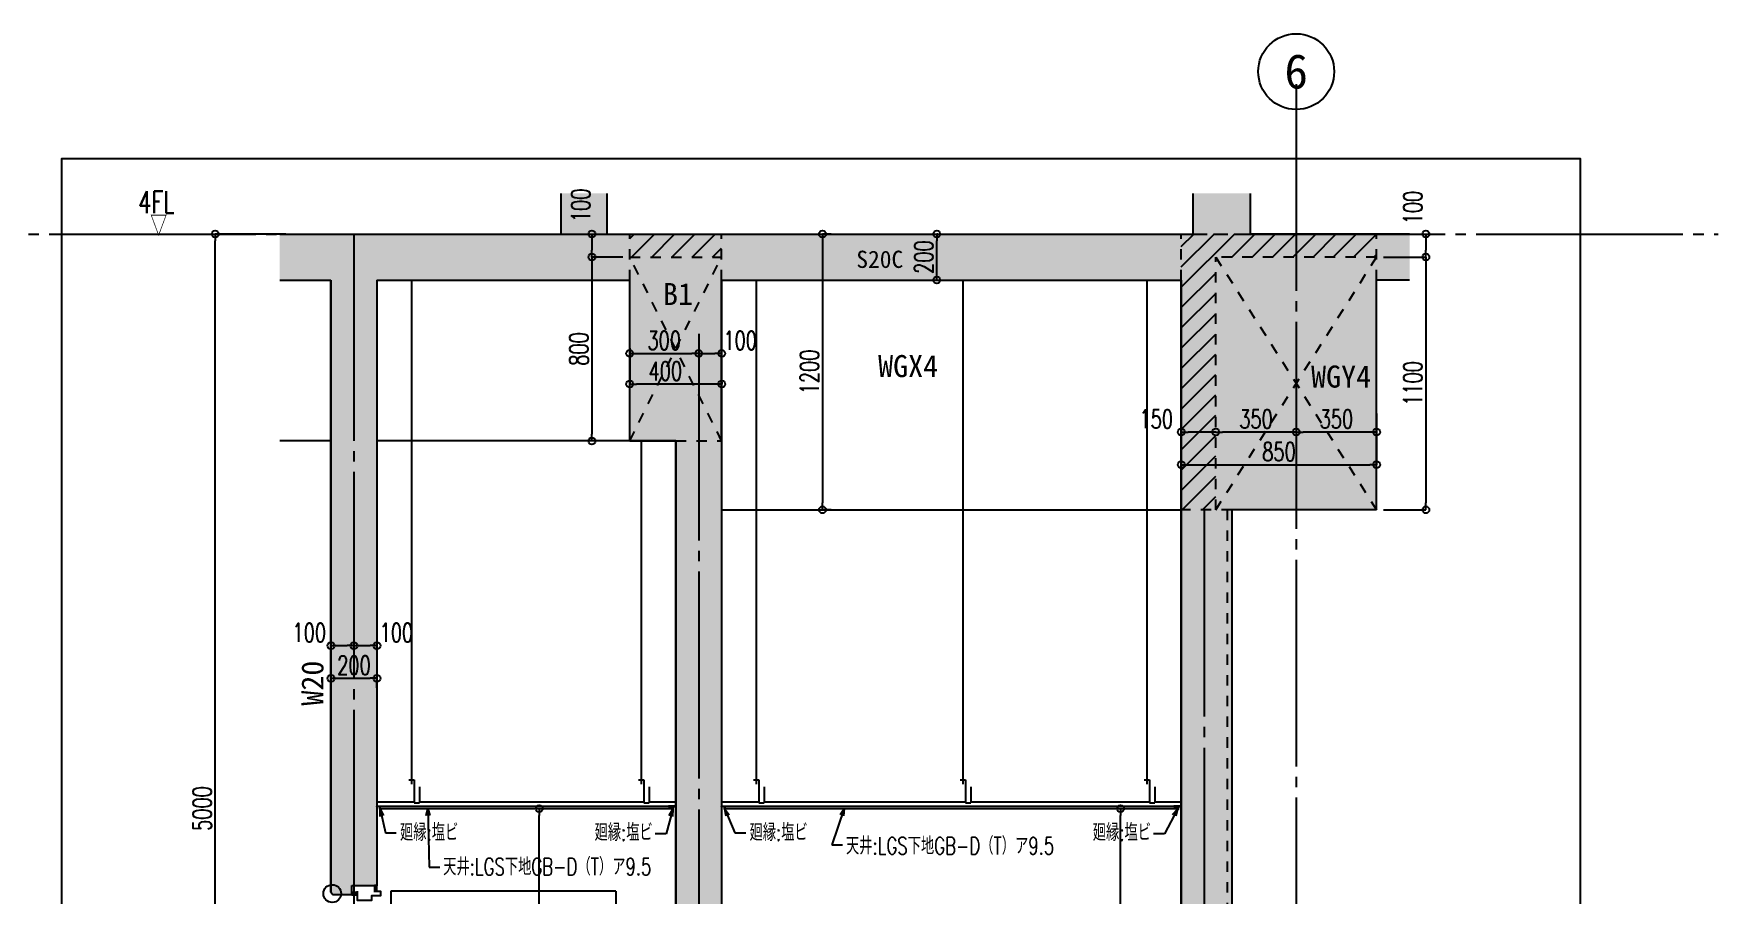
# Model space of a CAD drawing. Extents: x -229451 to 47804, y -161247 to 19812.
# Drawn here: x 36318 to 43649, y 11775 to 15524 of the extents above; entities that cross this region are included whole.
import ezdxf
from ezdxf.enums import TextEntityAlignment as Align

# ---------------------------------------------------------------- set-up
doc = ezdxf.new("R2010")
doc.units = 0
doc.header["$LTSCALE"] = 450
doc.linetypes.add('CENTER2', pattern=[2.3, 2, -0.1, 0.1, -0.1])
doc.linetypes.add('HIDDEN3', pattern=[0.2, 0.1, -0.1])
doc.layers.get('0').update_dxf_attribs({"linetype": 'CONTINUOUS'})
doc.layers.get('DEFPOINTS').update_dxf_attribs({"linetype": 'CONTINUOUS'})
doc.layers.add('E0_図面枠B_OFF', color=255, linetype='CONTINUOUS', plot=False)
for name, color, linetype in [('E1_文字A', 3, 'CONTINUOUS'), ('E6_面取り記号', 4, 'CONTINUOUS'), ('G1_ハッチング', 251, 'CONTINUOUS'), ('G2_ハッチング', 243, 'CONTINUOUS'), ('H寸法', 3, 'CONTINUOUS'), ('IA_通芯', 12, 'CENTER2'), ('IB_壁芯', 2, 'CENTER2'), ('IC1_寸法', 3, 'CONTINUOUS'), ('ID1_躯体', 7, 'CONTINUOUS'), ('ID2_構造体', 8, 'HIDDEN3'), ('ID7_打放し表示', 231, 'UTILDN'), ('JA2_梁記号', 4, 'CONTINUOUS'), ('JA3_ｽﾗﾌﾞ記号', 4, 'CONTINUOUS'), ('JA4_壁記号', 4, 'CONTINUOUS'), ('JB1_仕上線A', 130, 'CONTINUOUS'), ('JB1_仕上線B_細線', 51, 'CONTINUOUS'), ('JB2_LGS', 31, 'CONTINUOUS'), ('JJ2_建具枠', 3, 'CONTINUOUS'), ('JZ_雑', 1, 'CONTINUOUS'), ('KA1_躯体見下線', 113, 'CONTINUOUS')]:
    doc.layers.add(name, color=color, linetype=linetype)
doc.styles.add('toda-A (0.7)', font='romans.shx', dxfattribs={"width": 0.7, "bigfont": 'extfont.shx'})
doc.styles.add('toda-G', font='')
doc.styles.get('toda-G').set_extended_font_data('MS Gothic')
doc.linetypes.add('UTILDN', pattern='A,5e-13,[130,ltypeshp.shx,S=0.45,R=0,X=0,Y=-0.45],0,-3', length=3)
doc.dimstyles.new('toda 1：30', dxfattribs={"dimscale": 30, "dimtxt": 2.7, "dimasz": 1, "dimexe": 0, "dimexo": 1, "dimgap": 0, "dimtad": 0, "dimdec": 3, "dimzin": 12, "dimdsep": 46, "dimtxsty": 'toda-A (0.7)', "dimblk": 'ORIGIN', "dimcen": 2.5, "dimclrd": 256, "dimclre": 256, "dimclrt": 7, "dimadec": 0, "dimazin": 0, "dimtfac": 1, "dimtdec": 3, "dimtix": 1, "dimtmove": 2, "dimatfit": 3, "dimldrblk": 'ORIGIN', "dimfxl": 0, "dimtvp": 0.7, "dimtolj": 1, "dimtzin": 0, "dimarcsym": 0})

# ---------------------------------------------------------------- blocks, each defined once
blk = doc.blocks.new('_Origin')
at = {"color": 0, "linetype": 'ByBlock', "lineweight": -2}
blk.add_line((0, 0), (-1, 0), dxfattribs=at)
blk.add_circle((0, 0), 0.5, dxfattribs=at)
blk = doc.blocks.new('*D345')
at = {"layer": 'DEFPOINTS', "color": 0, "transparency": 16777216}
for p in [(40903.7, 12152.2), (41047.8, 12152.2), (40903.7, 9652.2)]:
    blk.add_point(p, dxfattribs=at)
at = {"layer": 'IC1_寸法', "linetype": 'CENTER2', "lineweight": -2, "transparency": 16777216}
for p, q in [((40933.7, 12152.2), (41047.8, 12152.2)), ((40933.7, 9652.2), (41047.8, 9652.2))]:
    blk.add_line(p, q, dxfattribs=at)
at = {"layer": 'IC1_寸法', "lineweight": -2, "transparency": 16777216}
blk.add_line((41047.8, 9682.2), (41047.8, 12122.2), dxfattribs=at)
at = {"layer": 'IC1_寸法', "lineweight": -2, "transparency": 16777216, "xscale": 30, "yscale": 30, "zscale": 30}
for p, rotation in [((41047.8, 12152.2), 90), ((41047.8, 9652.2), 270)]:
    blk.add_blockref('_Origin', p, dxfattribs=dict(at, rotation=rotation))
at = {"layer": 'IC1_寸法', "color": 7, "transparency": 16777216, "insert": (40991.1, 11063.6), "char_height": 81, "attachment_point": 5, "rotation": 90, "style": 'toda-A (0.7)'}
blk.add_mtext('\\A1;CH2500', dxfattribs=at)
blk = doc.blocks.new('*D346')
at = {"layer": 'DEFPOINTS', "color": 0, "transparency": 16777216}
for p in [(37108.3, 14652.2), (37445.5, 14652.2), (37196, 9652.2)]:
    blk.add_point(p, dxfattribs=at)
at = {"layer": 'H寸法', "linetype": 'CENTER2', "lineweight": -2, "transparency": 16777216}
for p, q in [((37415.5, 14652.2), (37108.3, 14652.2)), ((37166, 9652.2), (37108.3, 9652.2))]:
    blk.add_line(p, q, dxfattribs=at)
at = {"layer": 'H寸法', "lineweight": -2, "transparency": 16777216}
blk.add_line((37108.3, 9682.2), (37108.3, 14622.2), dxfattribs=at)
at = {"layer": 'H寸法', "lineweight": -2, "transparency": 16777216, "xscale": 30, "yscale": 30, "zscale": 30}
for p, rotation in [((37108.3, 14652.2), 90), ((37108.3, 9652.2), 270)]:
    blk.add_blockref('_Origin', p, dxfattribs=dict(at, rotation=rotation))
at = {"layer": 'H寸法', "color": 7, "transparency": 16777216, "insert": (37051.6, 12152.2), "char_height": 81, "attachment_point": 5, "rotation": 90, "style": 'toda-A (0.7)'}
blk.add_mtext('\\A1;5000', dxfattribs=at)
blk = doc.blocks.new('*D347')
at = {"layer": 'DEFPOINTS', "color": 0, "transparency": 16777216}
for p in [(39818.8, 14652.2), (39750.9, 13452.2), (39818.8, 13452.2)]:
    blk.add_point(p, dxfattribs=at)
at = {"layer": 'H寸法', "linetype": 'CENTER2', "lineweight": -2, "transparency": 16777216}
for p, q in [((39788.8, 14652.2), (39750.9, 14652.2)), ((39788.8, 13452.2), (39750.9, 13452.2))]:
    blk.add_line(p, q, dxfattribs=at)
at = {"layer": 'H寸法', "lineweight": -2, "transparency": 16777216}
blk.add_line((39750.9, 14622.2), (39750.9, 13482.2), dxfattribs=at)
at = {"layer": 'H寸法', "lineweight": -2, "transparency": 16777216, "xscale": 30, "yscale": 30, "zscale": 30}
for p, rotation in [((39750.9, 14652.2), 90), ((39750.9, 13452.2), 270)]:
    blk.add_blockref('_Origin', p, dxfattribs=dict(at, rotation=rotation))
at = {"layer": 'H寸法', "color": 7, "transparency": 16777216, "insert": (39694.2, 14052.2), "char_height": 81, "attachment_point": 5, "rotation": 90, "style": 'toda-A (0.7)'}
blk.add_mtext('\\A1;1200', dxfattribs=at)
blk = doc.blocks.new('*D348')
at = {"layer": 'DEFPOINTS', "color": 0, "transparency": 16777216}
for p in [(41812.2, 13900.8), (41462.2, 13822), (41462.2, 13790.8)]:
    blk.add_point(p, dxfattribs=at)
at = {"layer": 'H寸法', "linetype": 'CENTER2', "lineweight": -2, "transparency": 16777216}
for p, q in [((41812.2, 13870.8), (41812.2, 13790.8)), ((41462.2, 13792), (41462.2, 13790.8))]:
    blk.add_line(p, q, dxfattribs=at)
at = {"layer": 'H寸法', "lineweight": -2, "transparency": 16777216}
blk.add_line((41782.2, 13790.8), (41492.2, 13790.8), dxfattribs=at)
at = {"layer": 'H寸法', "lineweight": -2, "transparency": 16777216, "xscale": 30, "yscale": 30, "zscale": 30, "rotation": 180}
blk.add_blockref('_Origin', (41462.2, 13790.8), dxfattribs=at)
at = {"layer": 'H寸法', "lineweight": -2, "transparency": 16777216, "xscale": 30, "yscale": 30, "zscale": 30}
blk.add_blockref('_Origin', (41812.2, 13790.8), dxfattribs=at)
at = {"layer": 'H寸法', "color": 7, "transparency": 16777216, "insert": (41637.2, 13847.5), "char_height": 81, "attachment_point": 5, "style": 'toda-A (0.7)'}
blk.add_mtext('\\A1;350', dxfattribs=at)
blk = doc.blocks.new('*D349')
at = {"layer": 'DEFPOINTS', "color": 0, "transparency": 16777216}
for p in [(41812.2, 13900.8), (42162.2, 13900.8), (41812.2, 13790.8)]:
    blk.add_point(p, dxfattribs=at)
at = {"layer": 'H寸法', "linetype": 'CENTER2', "lineweight": -2, "transparency": 16777216}
for p, q in [((41812.2, 13870.8), (41812.2, 13790.8)), ((42162.2, 13870.8), (42162.2, 13790.8))]:
    blk.add_line(p, q, dxfattribs=at)
at = {"layer": 'H寸法', "lineweight": -2, "transparency": 16777216}
blk.add_line((42132.2, 13790.8), (41842.2, 13790.8), dxfattribs=at)
at = {"layer": 'H寸法', "lineweight": -2, "transparency": 16777216, "xscale": 30, "yscale": 30, "zscale": 30, "rotation": 180}
blk.add_blockref('_Origin', (41812.2, 13790.8), dxfattribs=at)
at = {"layer": 'H寸法', "lineweight": -2, "transparency": 16777216, "xscale": 30, "yscale": 30, "zscale": 30}
blk.add_blockref('_Origin', (42162.2, 13790.8), dxfattribs=at)
at = {"layer": 'H寸法', "color": 7, "transparency": 16777216, "insert": (41987.2, 13847.5), "char_height": 81, "attachment_point": 5, "style": 'toda-A (0.7)'}
blk.add_mtext('\\A1;350', dxfattribs=at)
blk = doc.blocks.new('*D350')
at = {"layer": 'DEFPOINTS', "color": 0, "transparency": 16777216}
for p in [(42162.2, 13900.8), (41312.2, 13737.2), (42162.2, 13648.7)]:
    blk.add_point(p, dxfattribs=at)
at = {"layer": 'H寸法', "linetype": 'CENTER2', "lineweight": -2, "transparency": 16777216}
for p, q in [((42162.2, 13870.8), (42162.2, 13648.7)), ((41312.2, 13707.2), (41312.2, 13648.7))]:
    blk.add_line(p, q, dxfattribs=at)
at = {"layer": 'H寸法', "lineweight": -2, "transparency": 16777216}
blk.add_line((41342.2, 13648.7), (42132.2, 13648.7), dxfattribs=at)
at = {"layer": 'H寸法', "lineweight": -2, "transparency": 16777216, "xscale": 30, "yscale": 30, "zscale": 30, "rotation": 180}
blk.add_blockref('_Origin', (41312.2, 13648.7), dxfattribs=at)
at = {"layer": 'H寸法', "lineweight": -2, "transparency": 16777216, "xscale": 30, "yscale": 30, "zscale": 30}
blk.add_blockref('_Origin', (42162.2, 13648.7), dxfattribs=at)
at = {"layer": 'H寸法', "color": 7, "transparency": 16777216, "insert": (41737.2, 13705.4), "char_height": 81, "attachment_point": 5, "style": 'toda-A (0.7)'}
blk.add_mtext('\\A1;850', dxfattribs=at)
blk = doc.blocks.new('*D351')
at = {"layer": 'DEFPOINTS', "color": 0, "transparency": 16777216}
for p in [(42305.4, 14652.2), (42162.2, 14552.2), (42376.5, 14552.2)]:
    blk.add_point(p, dxfattribs=at)
at = {"layer": 'H寸法', "linetype": 'CENTER2', "lineweight": -2, "transparency": 16777216}
for p, q in [((42335.4, 14652.2), (42376.5, 14652.2)), ((42192.2, 14552.2), (42376.5, 14552.2))]:
    blk.add_line(p, q, dxfattribs=at)
at = {"layer": 'H寸法', "lineweight": -2, "transparency": 16777216}
blk.add_line((42376.5, 14622.2), (42376.5, 14582.2), dxfattribs=at)
at = {"layer": 'H寸法', "lineweight": -2, "transparency": 16777216, "xscale": 30, "yscale": 30, "zscale": 30}
for p, rotation in [((42376.5, 14652.2), 90), ((42376.5, 14552.2), 270)]:
    blk.add_blockref('_Origin', p, dxfattribs=dict(at, rotation=rotation))
at = {"layer": 'H寸法', "color": 7, "transparency": 16777216, "insert": (42319.8, 14767.8), "char_height": 81, "attachment_point": 5, "rotation": 90, "style": 'toda-A (0.7)'}
blk.add_mtext('\\A1;100', dxfattribs=at)
blk = doc.blocks.new('*D352')
at = {"layer": 'DEFPOINTS', "color": 0, "transparency": 16777216}
for p in [(42162.2, 14552.2), (42162.2, 13452.2), (42376.5, 13452.2)]:
    blk.add_point(p, dxfattribs=at)
at = {"layer": 'H寸法', "linetype": 'CENTER2', "lineweight": -2, "transparency": 16777216}
for p, q in [((42192.2, 14552.2), (42376.5, 14552.2)), ((42192.2, 13452.2), (42376.5, 13452.2))]:
    blk.add_line(p, q, dxfattribs=at)
at = {"layer": 'H寸法', "lineweight": -2, "transparency": 16777216}
blk.add_line((42376.5, 14522.2), (42376.5, 13482.2), dxfattribs=at)
at = {"layer": 'H寸法', "lineweight": -2, "transparency": 16777216, "xscale": 30, "yscale": 30, "zscale": 30}
for p, rotation in [((42376.5, 14552.2), 90), ((42376.5, 13452.2), 270)]:
    blk.add_blockref('_Origin', p, dxfattribs=dict(at, rotation=rotation))
at = {"layer": 'H寸法', "color": 7, "transparency": 16777216, "insert": (42319.8, 14002.2), "char_height": 81, "attachment_point": 5, "rotation": 90, "style": 'toda-A (0.7)'}
blk.add_mtext('\\A1;1100', dxfattribs=at)
blk = doc.blocks.new('*D353')
at = {"layer": 'DEFPOINTS', "color": 0, "transparency": 16777216}
for p in [(38912.2, 14164.5), (39312.2, 14038), (38912.2, 13999.4)]:
    blk.add_point(p, dxfattribs=at)
at = {"layer": 'H寸法', "linetype": 'CENTER2', "lineweight": -2, "transparency": 16777216}
for p, q in [((38912.2, 14134.5), (38912.2, 13999.4)), ((39312.2, 14008), (39312.2, 13999.4))]:
    blk.add_line(p, q, dxfattribs=at)
at = {"layer": 'H寸法', "lineweight": -2, "transparency": 16777216}
blk.add_line((39282.2, 13999.4), (38942.2, 13999.4), dxfattribs=at)
at = {"layer": 'H寸法', "lineweight": -2, "transparency": 16777216, "xscale": 30, "yscale": 30, "zscale": 30, "rotation": 180}
blk.add_blockref('_Origin', (38912.2, 13999.4), dxfattribs=at)
at = {"layer": 'H寸法', "lineweight": -2, "transparency": 16777216, "xscale": 30, "yscale": 30, "zscale": 30}
blk.add_blockref('_Origin', (39312.2, 13999.4), dxfattribs=at)
at = {"layer": 'H寸法', "color": 7, "transparency": 16777216, "insert": (39067, 14056.1), "char_height": 81, "attachment_point": 5, "style": 'toda-A (0.7)'}
blk.add_mtext('\\A1;400', dxfattribs=at)
blk = doc.blocks.new('*D354')
at = {"layer": 'DEFPOINTS', "color": 0, "transparency": 16777216}
for p in [(38773.8, 14652.2), (38747.8, 14552.2), (38912.2, 14552.2)]:
    blk.add_point(p, dxfattribs=at)
at = {"layer": 'H寸法', "linetype": 'CENTER2', "lineweight": -2, "transparency": 16777216}
for p, q in [((38743.8, 14652.2), (38747.8, 14652.2)), ((38882.2, 14552.2), (38747.8, 14552.2))]:
    blk.add_line(p, q, dxfattribs=at)
at = {"layer": 'H寸法', "lineweight": -2, "transparency": 16777216}
blk.add_line((38747.8, 14622.2), (38747.8, 14582.2), dxfattribs=at)
at = {"layer": 'H寸法', "lineweight": -2, "transparency": 16777216, "xscale": 30, "yscale": 30, "zscale": 30}
for p, rotation in [((38747.8, 14652.2), 90), ((38747.8, 14552.2), 270)]:
    blk.add_blockref('_Origin', p, dxfattribs=dict(at, rotation=rotation))
at = {"layer": 'H寸法', "color": 7, "transparency": 16777216, "insert": (38698.8, 14777.2), "char_height": 81, "attachment_point": 5, "rotation": 90, "style": 'toda-A (0.7)'}
blk.add_mtext('\\A1;100', dxfattribs=at)
blk = doc.blocks.new('*D355')
at = {"layer": 'DEFPOINTS', "color": 0, "transparency": 16777216}
for p in [(38912.2, 14552.2), (38747.8, 13752.2), (38912.2, 13752.2)]:
    blk.add_point(p, dxfattribs=at)
at = {"layer": 'H寸法', "linetype": 'CENTER2', "lineweight": -2, "transparency": 16777216}
for p, q in [((38882.2, 14552.2), (38747.8, 14552.2)), ((38882.2, 13752.2), (38747.8, 13752.2))]:
    blk.add_line(p, q, dxfattribs=at)
at = {"layer": 'H寸法', "lineweight": -2, "transparency": 16777216}
blk.add_line((38747.8, 14522.2), (38747.8, 13782.2), dxfattribs=at)
at = {"layer": 'H寸法', "lineweight": -2, "transparency": 16777216, "xscale": 30, "yscale": 30, "zscale": 30}
for p, rotation in [((38747.8, 14552.2), 90), ((38747.8, 13752.2), 270)]:
    blk.add_blockref('_Origin', p, dxfattribs=dict(at, rotation=rotation))
at = {"layer": 'H寸法', "color": 7, "transparency": 16777216, "insert": (38691.1, 14152.2), "char_height": 81, "attachment_point": 5, "rotation": 90, "style": 'toda-A (0.7)'}
blk.add_mtext('\\A1;800', dxfattribs=at)
blk = doc.blocks.new('*D356')
at = {"layer": 'DEFPOINTS', "color": 0, "transparency": 16777216}
for p in [(37812.2, 12719), (37612.2, 12647.2), (37812.2, 12647.2)]:
    blk.add_point(p, dxfattribs=at)
at = {"layer": 'H寸法', "linetype": 'CENTER2', "lineweight": -2, "transparency": 16777216}
for p, q in [((37612.2, 12677.2), (37612.2, 12719)), ((37812.2, 12677.2), (37812.2, 12719))]:
    blk.add_line(p, q, dxfattribs=at)
at = {"layer": 'H寸法', "lineweight": -2, "transparency": 16777216}
blk.add_line((37642.2, 12719), (37782.2, 12719), dxfattribs=at)
at = {"layer": 'H寸法', "lineweight": -2, "transparency": 16777216, "xscale": 30, "yscale": 30, "zscale": 30, "rotation": 180}
blk.add_blockref('_Origin', (37612.2, 12719), dxfattribs=at)
at = {"layer": 'H寸法', "lineweight": -2, "transparency": 16777216, "xscale": 30, "yscale": 30, "zscale": 30}
blk.add_blockref('_Origin', (37812.2, 12719), dxfattribs=at)
at = {"layer": 'H寸法', "color": 7, "transparency": 16777216, "insert": (37712.2, 12775.7), "char_height": 81, "attachment_point": 5, "style": 'toda-A (0.7)'}
blk.add_mtext('\\A1;200', dxfattribs=at)
blk = doc.blocks.new('*D357')
at = {"layer": 'DEFPOINTS', "color": 0, "transparency": 16777216}
for p in [(37612.2, 12872.6), (37712.2, 12871), (37712.2, 12861.3)]:
    blk.add_point(p, dxfattribs=at)
at = {"layer": 'H寸法', "linetype": 'CENTER2', "lineweight": -2, "transparency": 16777216}
for p, q in [((37612.2, 12842.6), (37612.2, 12861.3)), ((37712.2, 12841), (37712.2, 12861.3))]:
    blk.add_line(p, q, dxfattribs=at)
at = {"layer": 'H寸法', "lineweight": -2, "transparency": 16777216}
blk.add_line((37642.2, 12861.3), (37682.2, 12861.3), dxfattribs=at)
at = {"layer": 'H寸法', "lineweight": -2, "transparency": 16777216, "xscale": 30, "yscale": 30, "zscale": 30, "rotation": 180}
blk.add_blockref('_Origin', (37612.2, 12861.3), dxfattribs=at)
at = {"layer": 'H寸法', "lineweight": -2, "transparency": 16777216, "xscale": 30, "yscale": 30, "zscale": 30}
blk.add_blockref('_Origin', (37712.2, 12861.3), dxfattribs=at)
at = {"layer": 'H寸法', "color": 7, "transparency": 16777216, "insert": (37517.6, 12918), "char_height": 81, "attachment_point": 5, "style": 'toda-A (0.7)'}
blk.add_mtext('\\A1;100', dxfattribs=at)
blk = doc.blocks.new('*D358')
at = {"layer": 'DEFPOINTS', "color": 0, "transparency": 16777216}
for p in [(37712.2, 12871), (37812.2, 12871), (37812.2, 12861.3)]:
    blk.add_point(p, dxfattribs=at)
at = {"layer": 'H寸法', "linetype": 'CENTER2', "lineweight": -2, "transparency": 16777216}
for p, q in [((37712.2, 12841), (37712.2, 12861.3)), ((37812.2, 12841), (37812.2, 12861.3))]:
    blk.add_line(p, q, dxfattribs=at)
at = {"layer": 'H寸法', "lineweight": -2, "transparency": 16777216}
blk.add_line((37742.2, 12861.3), (37782.2, 12861.3), dxfattribs=at)
at = {"layer": 'H寸法', "lineweight": -2, "transparency": 16777216, "xscale": 30, "yscale": 30, "zscale": 30, "rotation": 180}
blk.add_blockref('_Origin', (37712.2, 12861.3), dxfattribs=at)
at = {"layer": 'H寸法', "lineweight": -2, "transparency": 16777216, "xscale": 30, "yscale": 30, "zscale": 30}
blk.add_blockref('_Origin', (37812.2, 12861.3), dxfattribs=at)
at = {"layer": 'H寸法', "color": 7, "transparency": 16777216, "insert": (37896.6, 12918), "char_height": 81, "attachment_point": 5, "style": 'toda-A (0.7)'}
blk.add_mtext('\\A1;100', dxfattribs=at)
blk = doc.blocks.new('*D359')
at = {"layer": 'DEFPOINTS', "color": 0, "transparency": 16777216}
for p in [(40248.2, 14652.2), (40283, 14652.2), (40280.6, 14452.2)]:
    blk.add_point(p, dxfattribs=at)
at = {"layer": 'H寸法', "linetype": 'CENTER2', "lineweight": -2, "transparency": 16777216}
for p, q in [((40253, 14652.2), (40248.2, 14652.2)), ((40250.6, 14452.2), (40248.2, 14452.2))]:
    blk.add_line(p, q, dxfattribs=at)
at = {"layer": 'H寸法', "lineweight": -2, "transparency": 16777216}
blk.add_line((40248.2, 14482.2), (40248.2, 14622.2), dxfattribs=at)
at = {"layer": 'H寸法', "lineweight": -2, "transparency": 16777216, "xscale": 30, "yscale": 30, "zscale": 30}
for p, rotation in [((40248.2, 14652.2), 90), ((40248.2, 14452.2), 270)]:
    blk.add_blockref('_Origin', p, dxfattribs=dict(at, rotation=rotation))
at = {"layer": 'H寸法', "color": 7, "transparency": 16777216, "insert": (40191.5, 14552.2), "char_height": 81, "attachment_point": 5, "rotation": 90, "style": 'toda-A (0.7)'}
blk.add_mtext('\\A1;200', dxfattribs=at)
blk = doc.blocks.new('*D515')
at = {"layer": 'DEFPOINTS', "color": 0, "transparency": 16777216}
for p in [(41312.2, 13818.9), (41312.2, 13790.8), (41462.2, 13822)]:
    blk.add_point(p, dxfattribs=at)
at = {"layer": 'H寸法', "linetype": 'CENTER2', "lineweight": -2, "transparency": 16777216}
for p, q in [((41312.2, 13788.9), (41312.2, 13790.8)), ((41462.2, 13792), (41462.2, 13790.8))]:
    blk.add_line(p, q, dxfattribs=at)
at = {"layer": 'H寸法', "lineweight": -2, "transparency": 16777216}
blk.add_line((41432.2, 13790.8), (41342.2, 13790.8), dxfattribs=at)
at = {"layer": 'H寸法', "lineweight": -2, "transparency": 16777216, "xscale": 30, "yscale": 30, "zscale": 30, "rotation": 180}
blk.add_blockref('_Origin', (41312.2, 13790.8), dxfattribs=at)
at = {"layer": 'H寸法', "lineweight": -2, "transparency": 16777216, "xscale": 30, "yscale": 30, "zscale": 30}
blk.add_blockref('_Origin', (41462.2, 13790.8), dxfattribs=at)
at = {"layer": 'H寸法', "color": 7, "transparency": 16777216, "insert": (41203.1, 13847.5), "char_height": 81, "attachment_point": 5, "style": 'toda-A (0.7)'}
blk.add_mtext('\\A1;150', dxfattribs=at)
blk = doc.blocks.new('*D526')
at = {"layer": 'DEFPOINTS', "color": 0, "transparency": 16777216}
for p in [(38427.8, 12152.2), (38518.1, 12152.2), (38427.8, 9652.2)]:
    blk.add_point(p, dxfattribs=at)
at = {"layer": 'IC1_寸法', "linetype": 'CENTER2', "lineweight": -2, "transparency": 16777216}
for p, q in [((38457.8, 12152.2), (38518.1, 12152.2)), ((38457.8, 9652.2), (38518.1, 9652.2))]:
    blk.add_line(p, q, dxfattribs=at)
at = {"layer": 'IC1_寸法', "lineweight": -2, "transparency": 16777216}
blk.add_line((38518.1, 9682.2), (38518.1, 12122.2), dxfattribs=at)
at = {"layer": 'IC1_寸法', "lineweight": -2, "transparency": 16777216, "xscale": 30, "yscale": 30, "zscale": 30}
for p, rotation in [((38518.1, 12152.2), 90), ((38518.1, 9652.2), 270)]:
    blk.add_blockref('_Origin', p, dxfattribs=dict(at, rotation=rotation))
at = {"layer": 'IC1_寸法', "color": 7, "transparency": 16777216, "insert": (38461.4, 11078.5), "char_height": 81, "attachment_point": 5, "rotation": 90, "style": 'toda-A (0.7)'}
blk.add_mtext('\\A1;CH2500', dxfattribs=at)
blk = doc.blocks.new('*D527')
at = {"layer": 'DEFPOINTS', "color": 0, "transparency": 16777216}
for p in [(38912.2, 14125.7), (39212.2, 14132.8), (39212.2, 14101.3)]:
    blk.add_point(p, dxfattribs=at)
at = {"layer": 'H寸法', "linetype": 'CENTER2', "lineweight": -2, "transparency": 16777216}
for p, q in [((38912.2, 14155.7), (38912.2, 14132.8)), ((39212.2, 14131.3), (39212.2, 14132.8))]:
    blk.add_line(p, q, dxfattribs=at)
at = {"layer": 'H寸法', "lineweight": -2, "transparency": 16777216}
blk.add_line((38942.2, 14132.8), (39182.2, 14132.8), dxfattribs=at)
at = {"layer": 'H寸法', "lineweight": -2, "transparency": 16777216, "xscale": 30, "yscale": 30, "zscale": 30, "rotation": 180}
blk.add_blockref('_Origin', (38912.2, 14132.8), dxfattribs=at)
at = {"layer": 'H寸法', "lineweight": -2, "transparency": 16777216, "xscale": 30, "yscale": 30, "zscale": 30}
blk.add_blockref('_Origin', (39212.2, 14132.8), dxfattribs=at)
at = {"layer": 'H寸法', "color": 7, "transparency": 16777216, "insert": (39062.2, 14189.5), "char_height": 81, "attachment_point": 5, "style": 'toda-A (0.7)'}
blk.add_mtext('\\A1;300', dxfattribs=at)
blk = doc.blocks.new('*D528')
at = {"layer": 'DEFPOINTS', "color": 0, "transparency": 16777216}
for p in [(39212.2, 14101.3), (39312.2, 14132.8), (39312.2, 14101.3)]:
    blk.add_point(p, dxfattribs=at)
at = {"layer": 'H寸法', "linetype": 'CENTER2', "lineweight": -2, "transparency": 16777216}
for p, q in [((39212.2, 14131.3), (39212.2, 14132.8)), ((39312.2, 14131.3), (39312.2, 14132.8))]:
    blk.add_line(p, q, dxfattribs=at)
at = {"layer": 'H寸法', "lineweight": -2, "transparency": 16777216}
blk.add_line((39242.2, 14132.8), (39282.2, 14132.8), dxfattribs=at)
at = {"layer": 'H寸法', "lineweight": -2, "transparency": 16777216, "xscale": 30, "yscale": 30, "zscale": 30, "rotation": 180}
blk.add_blockref('_Origin', (39212.2, 14132.8), dxfattribs=at)
at = {"layer": 'H寸法', "lineweight": -2, "transparency": 16777216, "xscale": 30, "yscale": 30, "zscale": 30}
blk.add_blockref('_Origin', (39312.2, 14132.8), dxfattribs=at)
at = {"layer": 'H寸法', "color": 7, "transparency": 16777216, "insert": (39392.4, 14189.5), "char_height": 81, "attachment_point": 5, "style": 'toda-A (0.7)'}
blk.add_mtext('\\A1;100', dxfattribs=at)
blk = doc.blocks.new('通芯符号B')
at = {"layer": 'IA_通芯', "linetype": 'Continuous'}
blk.add_circle((0, 0), 275, dxfattribs=at)
at = {"layer": 'IA_通芯', "style": 'toda-G'}
blk.add_attdef('X02', text='', height=250, dxfattribs=at).set_placement((0, 0), align=Align.MIDDLE)

msp = doc.modelspace()

# ---------------------------------------------------------------- hatches: boundary and pattern name
at = {"layer": 'G1_ハッチング'}
h = msp.add_hatch(color=256, dxfattribs=at)
h.paths.add_polyline_path([(42162.1536, 9152.1917), (42182.1536, 9152.1917), (42182.1536, 9272.1917), (41532.1536, 9272.1917), (41532.1536, 13452.1917), (42162.1536, 13452.1917), (42162.1536, 14452.1917), (42305.4225, 14452.1917), (42305.4225, 14652.1917), (41612.1536, 14652.1917), (41612.1536, 14829.4418), (41362.1536, 14829.4418), (41362.1536, 14652.1917), (38812.1536, 14652.1917), (38812.1536, 14829.4418), (38612.1536, 14829.4418), (38612.1536, 14652.1917), (37388.8324, 14652.1917), (37388.8324, 14452.1917), (37612.1536, 14452.1917), (37612.1536, 11788.2949), (37622.2392, 11777.1917), (37702.1536, 11777.1917), (37702.1536, 11817.1917), (37812.1536, 11817.1917), (37812.1536, 14452.1917), (38912.1536, 14452.1917), (38912.1536, 13752.1917), (39112.1536, 13752.1917), (39112.1536, 9252.1917), (37812.1536, 9252.1917), (37812.1536, 9652.1917), (37612.1536, 9652.1917), (37612.1536, 9252.1917), (37388.8324, 9252.1917), (37388.8324, 9052.1917), (37612.1536, 9052.1917), (37612.1536, 8652.1917), (37912.1536, 8652.1917), (37912.1536, 9052.1917), (38912.1536, 9052.1917), (38912.1536, 8352.1917), (39062.1536, 8352.1917), (39062.1536, 2652.1917), (37388.8324, 2652.1917), (37388.8324, 2052.1917), (41412.1536, 2052.1917), (41412.1536, 1352.1917), (42212.1536, 1352.1917), (42212.1536, 2352.1917), (43049.6393, 2352.1917), (43049.4304, 2652.1917), (41731.9447, 2652.1917), (41732.1536, 7752.1917), (42162.1536, 7752.1917), (42162.1536, 8252.1917), (42305.4225, 8252.1917), (42305.4225, 8452.1917), (42162.1536, 8452.1917)])
h.paths.add_polyline_path([(41312.1536, 8222.1917), (39312.1536, 8222.1917), (39312.1536, 13952.1917), (39312.1536, 14452.1917), (41312.1536, 14452.1917)], flags=16)
h.paths.add_polyline_path([(41312.1536, 8022.1917), (41312.1536, 5422.1917), (39312.1536, 5422.1917), (39312.1536, 8022.1917)], flags=16)
h.paths.add_polyline_path([(41312.1536, 5222.1917), (41312.1536, 2652.1917), (39312.1536, 2652.1917), (39312.1536, 5222.1917)], flags=16)
at = {"layer": 'G2_ハッチング', "linetype": 'Continuous'}
h = msp.add_hatch(dxfattribs=at)
h.set_pattern_fill('ANSI31', color=5, scale=500)
h.set_pattern_definition([(45, (-89136.32, -14419.99), (-44.194174, 44.194174), [])])
h.paths.add_polyline_path([(39312.1536, 14652.1917), (38912.1536, 14652.1917), (38912.1536, 14552.1917), (39312.1536, 14552.1917)])
h = msp.add_hatch(dxfattribs=at)
h.set_pattern_fill('ANSI31', color=5, scale=500)
h.set_pattern_definition([(45, (-86686.32, -15819.99), (-44.194174, 44.194174), [])])
h.paths.add_polyline_path([(41462.1536, 14552.1917), (42162.1536, 14552.1917), (42162.1536, 14652.1917), (41312.1536, 14652.1917), (41312.1536, 13452.1917), (41462.1536, 13452.1917)])
at = {"layer": 'JJ2_建具枠'}
h = msp.add_hatch(dxfattribs=at)
h.set_pattern_fill('ANSI37', color=256, scale=30, angle=90)
h.set_pattern_definition([(135, (39534.7358, -99368.0976), (-2.65165043, -2.65165043), []), (225, (39534.7358, -99368.0976), (2.65165043, -2.65165043), [])])
h.paths.add_polyline_path([(37812.1536, 11817.1917), (37812.1536, 11792.1917), (37802.1536, 11792.1917), (37802.1536, 11817.1917)])
h = msp.add_hatch(dxfattribs=at)
h.set_pattern_fill('ANSI37', color=256, scale=30)
h.set_pattern_definition([(45, (-74222.481, 9105.264), (-2.65165043, 2.65165043), []), (135, (-74222.481, 9105.264), (-2.65165043, -2.65165043), [])])
h.paths.add_polyline_path([(37702.1536, 11787.1917), (37727.1536, 11787.1917), (37727.1536, 11777.1917), (37702.1536, 11777.1917)])

# ---------------------------------------------------------------- linework, layer by layer
at = {"layer": 'E0_図面枠B_OFF'}
msp.add_lwpolyline([(36438.7834, 89.7168), (43049.6393, 89.7168), (43049.6393, 14979.7808), (36438.7834, 14979.7808)], close=True, dxfattribs=at)
at = {"layer": 'E6_面取り記号'}
msp.add_circle((37617.6796, 11782.2113), 38.658, dxfattribs=at)
at = {"layer": 'IA_通芯'}
for p, q in [((41812.1536, 15305.1551), (41812.1536, 1277.4835)), ((34315.2719, 14652.1917), (43648.9595, 14652.1917))]:
    msp.add_line(p, q, dxfattribs=at)
at = {"layer": 'IB_壁芯'}
for p, q in [((37712.1536, 14652.1917), (37712.1536, 8614.5186)), ((39212.1536, 14218.4465), (39212.1536, 1277.4835)), ((41412.1536, 13452.1917), (41412.1536, 9191.5311))]:
    msp.add_line(p, q, dxfattribs=at)
at = {"layer": 'ID1_躯体'}
for p, q in [((38612.1536, 14829.4418), (38612.1536, 14652.1917)), ((38812.1536, 14829.4418), (38812.1536, 14652.1917)), ((41362.1536, 14829.4418), (41362.1536, 14652.1917)), ((41612.1536, 14829.4418), (41612.1536, 14652.1917)), ((37388.8324, 14652.1917), (38612.1536, 14652.1917)), ((38812.1536, 14652.1917), (41362.1536, 14652.1917)), ((42305.4225, 14652.1917), (41612.1536, 14652.1917)), ((37388.8324, 14452.1917), (37612.1536, 14452.1917)), ((37612.1536, 14452.1917), (37612.1536, 11788.2949)), ((37812.1536, 14452.1917), (37812.1536, 11817.1917)), ((37812.1536, 14452.1917), (38912.1536, 14452.1917)), ((38912.1536, 13752.1917), (38912.1536, 14452.1917)), ((39312.1536, 14452.1917), (41312.1536, 14452.1917)), ((39312.1536, 13752.1917), (39312.1536, 14452.1917)), ((41312.1536, 14452.1917), (41312.1536, 8222.1917)), ((42162.1536, 13452.1917), (42162.1536, 14452.1917)), ((42305.4225, 14452.1917), (42162.1536, 14452.1917)), ((38912.1536, 13752.1917), (39112.1536, 13752.1917)), ((39112.1536, 13752.1917), (39112.1536, 9652.1917)), ((39312.1536, 13752.1917), (39312.1536, 8222.1917)), ((42162.1536, 13452.1917), (41532.1536, 13452.1917)), ((41532.1536, 13452.1917), (41532.1536, 9272.1917)), ((37702.1536, 11777.1917), (37702.1536, 11817.1917)), ((37702.1536, 11817.1917), (37812.1536, 11817.1917)), ((37612.1536, 11788.2949), (37622.2392, 11777.1917)), ((37702.1536, 11777.1917), (37622.2392, 11777.1917))]:
    msp.add_line(p, q, dxfattribs=at)
at = {"layer": 'ID2_構造体'}
for p, q in [((38912.1536, 14452.1917), (38912.1536, 14652.1917)), ((39312.1536, 14452.1917), (39312.1536, 14652.1917)), ((41312.1536, 14452.1917), (41312.1536, 14652.1917)), ((41362.1536, 14652.1917), (41612.1536, 14652.1917)), ((42162.1536, 14452.1917), (42162.1536, 14652.1917)), ((38912.1536, 14552.1917), (39312.1536, 14552.1917)), ((38912.1536, 13752.1917), (39312.1536, 14552.1917)), ((39312.1536, 13752.1917), (38912.1536, 14552.1917)), ((41462.1536, 13452.1917), (41462.1536, 14552.1917)), ((42162.1536, 14552.1917), (41462.1536, 14552.1917)), ((41462.1536, 13452.1917), (42162.1536, 14552.1917)), ((41462.1536, 14552.1917), (42162.1536, 13452.1917)), ((39112.1536, 13752.1917), (39312.1536, 13752.1917)), ((41532.1536, 13452.1917), (41312.1536, 13452.1917)), ((41512.1536, 13452.1917), (41512.1536, 9252.1917))]:
    msp.add_line(p, q, dxfattribs=at)
at = {"layer": 'ID7_打放し表示', "ltscale": 0.1}
for points in [[(37612.1536, 11788.2949), (37612.1536, 14452.1917)], [(37812.1536, 14452.1917), (37812.1536, 11817.1917)], [(39112.1536, 9652.1917), (39112.1536, 13752.1917), (38912.1536, 13752.1917), (38912.1536, 14452.1917)], [(39312.1536, 14452.1917), (39312.1536, 8222.1917)], [(41312.1536, 8222.1917), (41312.1536, 14452.1917)]]:
    msp.add_lwpolyline(points, dxfattribs=at)
at = {"layer": 'JB1_仕上線A'}
for p, q in [((37827.661, 12152.1917), (39096.7263, 12152.1917)), ((39096.7263, 12152.1917), (39096.7263, 12161.6917)), ((39327.661, 12152.1917), (39327.661, 12161.6917)), ((39327.661, 12152.1917), (41296.7263, 12152.1917)), ((41296.7263, 12152.1917), (41296.7263, 12161.6917))]:
    msp.add_line(p, q, dxfattribs=at)
at = {"layer": 'JB1_仕上線B_細線'}
for p, q in [((39080.1536, 12161.6917), (37844.1536, 12161.6917)), ((41280.1536, 12161.6917), (39344.1536, 12161.6917))]:
    msp.add_line(p, q, dxfattribs=at)
at = {"layer": 'JB2_LGS'}
for p, q in [((37973.6537, 12180.6917), (37812.1536, 12180.6917)), ((38973.6537, 12180.6917), (37996.6537, 12180.6917)), ((39112.1536, 12180.6917), (38996.6537, 12180.6917)), ((39473.6537, 12180.6917), (39312.1536, 12180.6917)), ((40373.6537, 12180.6917), (39496.6537, 12180.6917)), ((41173.6537, 12180.6917), (40396.6537, 12180.6917)), ((41312.1536, 12180.6917), (41196.6537, 12180.6917))]:
    msp.add_line(p, q, dxfattribs=at)
at = {"layer": 'JJ2_建具枠'}
for p, q in [((38852.1536, 11792.1917), (37872.1536, 11792.1917)), ((37872.1536, 11792.1917), (37872.1536, 9652.1917)), ((38852.1536, 11792.1917), (38852.1536, 9652.1917))]:
    msp.add_line(p, q, dxfattribs=at)
for points in [[(37812.1536, 11792.1917), (37812.1536, 11817.1917), (37802.1536, 11817.1917), (37802.1536, 11792.1917)], [(37727.1536, 11787.1917), (37702.1536, 11787.1917), (37702.1536, 11777.1917), (37727.1536, 11777.1917)]]:
    msp.add_lwpolyline(points, close=True, dxfattribs=at)
msp.add_lwpolyline([(37799.1536, 11792.1917), (37827.1536, 11792.1917), (37827.1536, 11772.1917), (37789.1536, 11772.1917), (37789.1536, 11752.1917), (37727.1536, 11752.1917), (37727.1536, 11792.1917)], dxfattribs=at)
at = {"layer": 'JZ_雑'}
for p, q in [((37962.1537, 14452.1917), (37962.1537, 12258.4004)), ((39462.1537, 14452.1917), (39462.1537, 12258.4004)), ((40362.1537, 14452.1917), (40362.1537, 12258.4004)), ((41162.1537, 14452.1917), (41162.1537, 12258.4004)), ((38962.1537, 13752.1917), (38962.1537, 12258.4004)), ((37950.6537, 12277.6917), (37973.6537, 12277.6917)), ((37973.6537, 12277.6917), (37973.6537, 12177.6917)), ((37996.6537, 12246.3777), (37996.6537, 12177.6917)), ((38950.6537, 12277.6917), (38973.6537, 12277.6917)), ((38973.6537, 12277.6917), (38973.6537, 12177.6917)), ((38996.6537, 12246.3777), (38996.6537, 12177.6917)), ((39450.6537, 12277.6917), (39473.6537, 12277.6917)), ((39473.6537, 12277.6917), (39473.6537, 12177.6917)), ((39496.6537, 12246.3777), (39496.6537, 12177.6917)), ((40350.6537, 12277.6917), (40373.6537, 12277.6917)), ((40373.6537, 12277.6917), (40373.6537, 12177.6917)), ((40396.6537, 12246.3777), (40396.6537, 12177.6917)), ((41150.6537, 12277.6917), (41173.6537, 12277.6917)), ((41173.6537, 12277.6917), (41173.6537, 12177.6917)), ((41196.6537, 12246.3777), (41196.6537, 12177.6917)), ((37973.6537, 12177.6917), (37996.6537, 12177.6917)), ((38973.6537, 12177.6917), (38996.6537, 12177.6917)), ((39473.6537, 12177.6917), (39496.6537, 12177.6917)), ((40373.6537, 12177.6917), (40396.6537, 12177.6917)), ((41173.6537, 12177.6917), (41196.6537, 12177.6917))]:
    msp.add_line(p, q, dxfattribs=at)
for points in [[(37829.1536, 12152.1917), (37829.1536, 12149.1917), (37824.1536, 12149.1917), (37824.1536, 12161.6917), (37812.1536, 12161.6917), (37812.1536, 12162.6917), (37844.1536, 12162.6917), (37844.1536, 12161.6917), (37825.1536, 12161.6917), (37825.1536, 12150.1917), (37828.1536, 12150.1917), (37828.1536, 12152.1917)], [(39095.1536, 12152.1917), (39095.1536, 12149.1917), (39100.1536, 12149.1917), (39100.1536, 12161.6917), (39112.1536, 12161.6917), (39112.1536, 12162.6917), (39080.1536, 12162.6917), (39080.1536, 12161.6917), (39099.1536, 12161.6917), (39099.1536, 12150.1917), (39096.1536, 12150.1917), (39096.1536, 12152.1917)], [(39329.1536, 12152.1917), (39329.1536, 12149.1917), (39324.1536, 12149.1917), (39324.1536, 12161.6917), (39312.1536, 12161.6917), (39312.1536, 12162.6917), (39344.1536, 12162.6917), (39344.1536, 12161.6917), (39325.1536, 12161.6917), (39325.1536, 12150.1917), (39328.1536, 12150.1917), (39328.1536, 12152.1917)], [(41295.1536, 12152.1917), (41295.1536, 12149.1917), (41300.1536, 12149.1917), (41300.1536, 12161.6917), (41312.1536, 12161.6917), (41312.1536, 12162.6917), (41280.1536, 12162.6917), (41280.1536, 12161.6917), (41299.1536, 12161.6917), (41299.1536, 12150.1917), (41296.1536, 12150.1917), (41296.1536, 12152.1917)]]:
    msp.add_lwpolyline(points, close=True, dxfattribs=at)
at = {"layer": 'KA1_躯体見下線'}
for p, q in [((37612.1536, 13752.1917), (37388.8324, 13752.1917)), ((38912.1536, 13752.1917), (37812.1536, 13752.1917)), ((39312.1536, 13452.1917), (41312.1536, 13452.1917))]:
    msp.add_line(p, q, dxfattribs=at)

# ---------------------------------------------------------------- block references
at = {"layer": 'IA_通芯', "xscale": 0.6, "yscale": 0.6, "zscale": 0.6}
msp.add_blockref('通芯符号B', (41812.1536, 15359.3535), dxfattribs=at).add_auto_attribs({'X02': '6'})

# ---------------------------------------------------------------- texts
at = {"layer": 'E1_文字A', "style": 'toda-A (0.7)', "width": 0.7}
for s, p in [('4FL', (36773.4378, 14743.5218)), ('▽', (36825.2693, 14641.4933))]:
    msp.add_text(s, height=96, dxfattribs=at).set_placement(p)
at = {"layer": 'E1_文字A', "color": 3, "linetype": 'ByBlock', "style": 'toda-A (0.7)', "width": 0.7}
for s, p in [('廻縁:塩ビ', (37912.7136, 12011.2969)), ('廻縁:塩ビ', (38758.91, 12011.2969)), ('廻縁:塩ビ', (39433.3251, 12011.2969)), ('天井:LGS下地GB-D（T）ア9.5', (39853.0482, 11952.5934)), ('廻縁:塩ビ', (40926.9404, 12011.2969)), ('天井:LGS下地GB-D（T）ア9.5', (38100.2432, 11861.8566))]:
    msp.add_text(s, height=75, dxfattribs=at).set_placement(p)
at = {"layer": 'JA2_梁記号', "style": 'toda-G'}
for s, p in [('B1', (39056.8453, 14343.3729)), ('WGX4', (39993, 14029.7454)), ('WGY4', (41877.0466, 13984.2444))]:
    msp.add_text(s, height=96, dxfattribs=at).set_placement(p)
at = {"layer": 'JA3_ｽﾗﾌﾞ記号', "style": 'toda-G'}
msp.add_text('S20C', height=75, dxfattribs=at).set_placement((39898.0674, 14504.9908))
at = {"layer": 'JA4_壁記号', "style": 'toda-G'}
msp.add_text('W20', height=96, rotation=90, dxfattribs=at).set_placement((37579.3933, 12698.0595), align=Align.CENTER)

# ---------------------------------------------------------------- dimensions: what is measured, and where the dimension line sits
at = {"layer": 'H寸法'}
for base, p1, p2, picture, middle in [((38747.7702, 14552.1917), (38773.8256, 14652.1917), (38912.1536, 14552.1917), '*D354', (38698.8477, 14777.1733)), ((42376.4728, 14552.1917), (42305.4225, 14652.1917), (42162.1536, 14552.1917), '*D351', (42319.7728, 14767.8222))]:
    dim = msp.add_linear_dim(base=base, p1=p1, p2=p2, angle=90, dimstyle='toda 1：30', override={"dimfxl": 0}, dxfattribs=at)
    dim.commit()
    dim.dimension.update_dxf_attribs({"geometry": picture, "text_midpoint": middle, "dimtype": 160})
for base, p1, p2, picture, middle in [((37108.3162, 14652.1917), (37196.0399, 9652.1917), (37445.4757, 14652.1917), '*D346', (37051.6162, 12152.1917)), ((39750.8895, 13452.1917), (39818.8219, 14652.1917), (39818.8219, 13452.1917), '*D347', (39694.1895, 14052.1917)), ((40248.2404, 14652.1917), (40280.6138, 14452.1917), (40282.996, 14652.1917), '*D359', (40191.5404, 14552.1917)), ((38747.7702, 13752.1917), (38912.1536, 14552.1917), (38912.1536, 13752.1917), '*D355', (38691.0702, 14152.1917)), ((42376.4728, 13452.1917), (42162.1536, 14552.1917), (42162.1536, 13452.1917), '*D352', (42319.7728, 14002.1917))]:
    dim = msp.add_linear_dim(base=base, p1=p1, p2=p2, angle=90, dimstyle='toda 1：30', override={"dimfxl": 0}, dxfattribs=at)
    dim.commit()
    dim.dimension.update_dxf_attribs({"geometry": picture, "text_midpoint": middle})
for base, p1, p2, picture, middle in [((39212.1536, 14132.7981), (38912.1536, 14125.6684), (39212.1536, 14101.3452), '*D527', (39062.1536, 14189.4981)), ((42162.1536, 13648.7064), (41312.1536, 13737.1914), (42162.1536, 13900.758), '*D350', (41737.1536, 13705.4064)), ((41462.1536, 13790.7989), (41812.1536, 13900.758), (41462.1536, 13821.9575), '*D348', (41637.1536, 13847.4989)), ((41812.1536, 13790.7989), (42162.1536, 13900.758), (41812.1536, 13900.758), '*D349', (41987.1536, 13847.4989)), ((37812.1536, 12718.9927), (37612.1536, 12647.1946), (37812.1536, 12647.1946), '*D356', (37712.1536, 12775.6927))]:
    dim = msp.add_linear_dim(base=base, p1=p1, p2=p2, dimstyle='toda 1：30', override={"dimfxl": 0}, dxfattribs=at)
    dim.commit()
    dim.dimension.update_dxf_attribs({"geometry": picture, "text_midpoint": middle})
for base, p1, p2, picture, middle in [((39312.1536, 14132.7981), (39212.1536, 14101.3452), (39312.1536, 14101.3452), '*D528', (39392.3883, 14189.4981)), ((38912.1536, 13999.373), (39312.1536, 14038.0101), (38912.1536, 14164.5097), '*D353', (39067.0084, 14056.073)), ((41312.1536, 13790.7989), (41462.1536, 13821.9575), (41312.1536, 13818.9339), '*D515', (41203.0937, 13847.4989)), ((37712.1536, 12861.3028), (37612.1536, 12872.5679), (37712.1536, 12870.9717), '*D357', (37517.615, 12918.0028)), ((37812.1536, 12861.3028), (37712.1536, 12870.9717), (37812.1536, 12870.9717), '*D358', (37896.5839, 12918.0028))]:
    dim = msp.add_linear_dim(base=base, p1=p1, p2=p2, dimstyle='toda 1：30', override={"dimfxl": 0}, dxfattribs=at)
    dim.commit()
    dim.dimension.update_dxf_attribs({"geometry": picture, "text_midpoint": middle, "dimtype": 160})
at = {"layer": 'IC1_寸法'}
for base, p1, p2, picture, middle in [((38518.1139, 12152.1917), (38427.777, 9652.1917), (38427.777, 12152.1917), '*D526', (38461.4139, 11078.4708)), ((41047.7794, 12152.1917), (40903.7119, 9652.1917), (40903.7119, 12152.1917), '*D345', (40991.0794, 11063.5624))]:
    dim = msp.add_linear_dim(base=base, p1=p1, p2=p2, angle=90, dimstyle='toda 1：30', override={"dimpost": 'CH<>', "dimfxl": 0}, dxfattribs=at)
    dim.commit()
    dim.dimension.update_dxf_attribs({"geometry": picture, "text_midpoint": middle, "dimtype": 160})

# ---------------------------------------------------------------- leaders
at = {"layer": 'E1_文字A', "color": 3, "linetype": 'ByBlock'}
for points in [[(37826.6536, 12149.1917), (37849.1552, 12046.1682), (37896.1253, 12046.1682)], [(38033.4806, 12152.1917), (38038.6786, 11897.4083), (38085.6487, 11897.4083)], [(39099.1536, 12149.1917), (39070.4728, 12041.8856), (39023.5027, 12041.8856)], [(39326.6536, 12149.1917), (39369.7667, 12046.1682), (39416.7368, 12046.1682)], [(39844.7437, 12152.1742), (39791.4836, 11994.1039), (39838.4537, 11994.1039)], [(41295.1536, 12149.1917), (41238.5032, 12041.8856), (41191.5332, 12041.8856)]]:
    msp.add_leader(points, dimstyle='toda 1：30', override={"dimasz": 1, "dimclrd": 256, "dimldrblk": 'Open30'}, dxfattribs=at)

doc.saveas('drawing.dxf')
